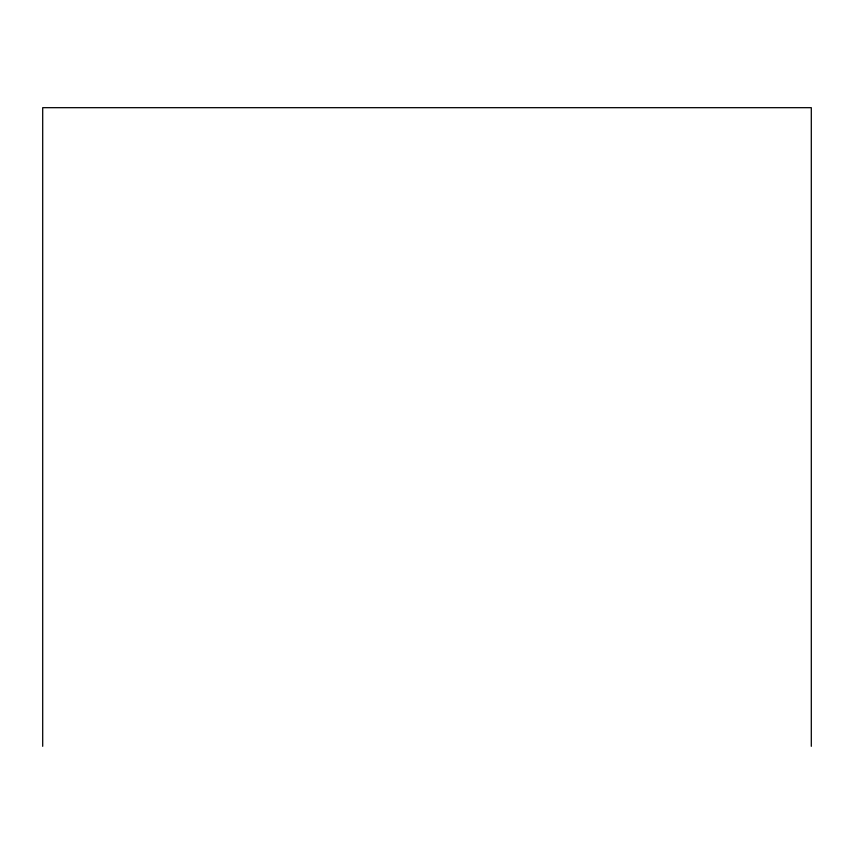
<?xml version="1.0" encoding="UTF-8"?>
<svg xmlns="http://www.w3.org/2000/svg" width="854" height="854" viewBox="0 0 854 854"><rect width="100%" height="100%" fill="white"/><g stroke="black" fill="none" stroke-linecap="round" stroke-linejoin="round"><path stroke-width="1.28" d="M811.3 746.321L811.3 107.679L42.7 107.679L42.7 746.321"/></g></svg>
